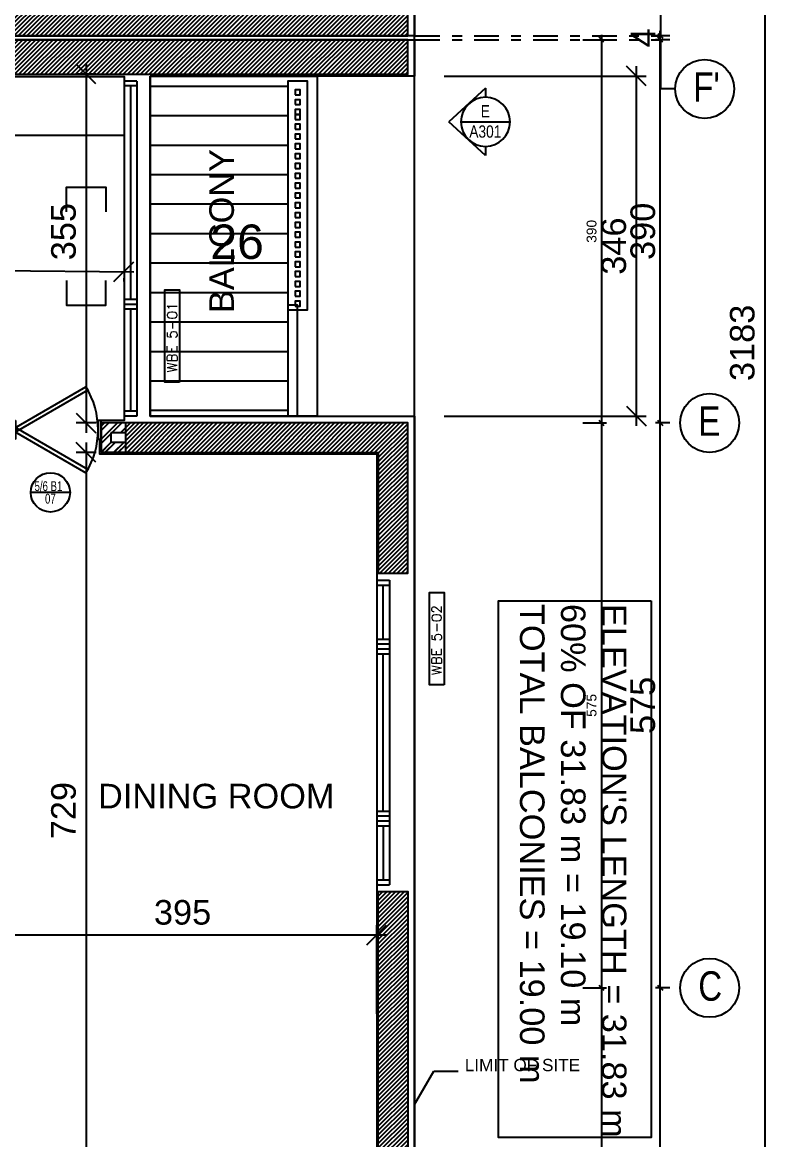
# Model space of a CAD drawing. Extents: x -0.9 to 45.6, y -8.7 to 61.5.
# Drawn here: x 37.92 to 45.57, y 11.3 to 22.68 of the extents above; entities that cross this region are included whole.
import ezdxf
from ezdxf.enums import TextEntityAlignment as Align

# ---------------------------------------------------------------- set-up
doc = ezdxf.new("R2010")
doc.units = 0
doc.header["$MEASUREMENT"] = 0
doc.header["$PDMODE"] = 35
doc.header["$PDSIZE"] = 0.3
doc.linetypes.add('AXIS_50$0$DASHDOT2', pattern=[0.5, 0.25, -0.125, 0, -0.125])
doc.linetypes.add('S-2ND-3RD-4-5-6TH$0$HIDDEN2', pattern=[0.1875, 0.125, -0.0625])
doc.layers.get('0').update_dxf_attribs({"linetype": 'CONTINUOUS'})
doc.layers.get('DEFPOINTS').update_dxf_attribs({"linetype": 'CONTINUOUS'})
for name, color, linetype in [('60%', 7, 'CONTINUOUS'), ('A-ALU', 9, 'CONTINUOUS'), ('A-ANNO-DR-TAG', 7, 'CONTINUOUS'), ('A-ANNO-ELTAG', 7, 'CONTINUOUS'), ('A-ANNO-SECT-TAG', 7, 'CONTINUOUS'), ('A-AREAS', 6, 'CONTINUOUS'), ('A-AREAS-TXT', 6, 'CONTINUOUS'), ('A-BALUST', 1, 'CONTINUOUS'), ('A-claustra', 9, 'CONTINUOUS'), ('a-dim', 3, 'CONTINUOUS'), ('A-DOORS', 1, 'CONTINUOUS'), ('A-HATCH-CONC', 8, 'CONTINUOUS'), ('A-HATCH-WALL', 8, 'CONTINUOUS'), ('a-kitchen', 95, 'CONTINUOUS'), ('A-N-WINDOW', 3, 'CONTINUOUS'), ('A-NOMENCLATURE', 3, 'CONTINUOUS'), ('A-PLASTER', 8, 'CONTINUOUS'), ('A-PORTE', 1, 'CONTINUOUS'), ('A-PROJECTION', 9, 'CONTINUOUS'), ('A-TILES', 137, 'CONTINUOUS'), ('A-WALL', 4, 'CONTINUOUS'), ('AXIS_100$0$A-axe-dim-100', 3, 'CONTINUOUS'), ('AXIS_50$0$A-ANNO-TX-50', 3, 'CONTINUOUS'), ('AXIS_50$0$A-AXIS-50', 10, 'AXIS_50$0$DASHDOT2'), ('AXIS_50$0$A-DIM-AXIS-50', 3, 'CONTINUOUS'), ('AXIS_50$0$A-TX-AXIS-50', 3, 'AXIS_50$0$DASHDOT2'), ('Parcelle$0$N-PLOT', 5, 'CONTINUOUS'), ('S-2ND-3RD-4-5-6TH$0$a-joint', 15, 'S-2ND-3RD-4-5-6TH$0$HIDDEN2'), ('S-2ND-3RD-4-5-6TH$0$A-STR 2-3-4-5-6', 2, 'CONTINUOUS'), ('S-2ND-3RD-4-5-6TH$0$N-PLOT', 5, 'CONTINUOUS')]:
    doc.layers.add(name, color=color, linetype=linetype)
doc.styles.add('A100-STEXT', font='arial.ttf', dxfattribs={"height": 0.25})
doc.styles.add('AXIS_100$0$STYLE1', font='arial.ttf')
doc.styles.add('AXIS_50$0$A-AXIS$0$STRUCTURE$0$A100-STEXT', font='arial.ttf', dxfattribs={"height": 0.25})
doc.styles.add('AXIS_50$0$A50-STEXT', font='arial.ttf', dxfattribs={"height": 0.125})
doc.styles.add('AXIS_50$0$STYLE1', font='arial.ttf')
doc.styles.add('BLOCK', font='arial.ttf', dxfattribs={"width": 0.8, "height": 0.25})
doc.styles.add('ROMANS', font='romans__.ttf')
doc.styles.add('STYLE1', font='arial.ttf')
doc.dimstyles.new('A100-DIM', dxfattribs={"dimtxt": 0.25, "dimasz": 0.2, "dimexe": 0.1, "dimexo": 0.3, "dimgap": 0.1, "dimtad": 1, "dimlfac": 100, "dimrnd": 0.5, "dimdsep": 46, "dimtxsty": 'A100-STEXT', "dimblk1": 'OBLIQUE', "dimblk2": 'OBLIQUE', "dimsah": 1, "dimcen": -0.05, "dimdle": 0.1, "dimclrd": 15, "dimclre": 15, "dimclrt": 256, "dimadec": 0, "dimazin": 0, "dimtfac": 0.28, "dimtix": 1, "dimtmove": 2, "dimatfit": 3, "dimldrblk": 'OBLIQUE', "dimfxl": 1, "dimtolj": 1, "dimarcsym": 0})
doc.dimstyles.new('AXIS_100$0$A50-DIM', dxfattribs={"dimtxt": 0.1, "dimasz": 0.05, "dimexe": 0.05, "dimexo": 0.1, "dimgap": 0.05, "dimtad": 1, "dimlfac": 100, "dimrnd": 0.5, "dimdsep": 46, "dimtxsty": 'AXIS_100$0$STYLE1', "dimblk": 'AXIS_100$0$_OBLIQUE', "dimcen": 0.05, "dimdle": 0.05, "dimclrd": 35, "dimclre": 35, "dimclrt": 256, "dimadec": 0, "dimazin": 0, "dimtfac": 1.4, "dimtix": 1, "dimtmove": 2, "dimatfit": 3, "dimldrblk": 'AXIS_100$0$_Open90', "dimfxl": 1, "dimtolj": 1, "dimarcsym": 0})
doc.dimstyles.new('AXIS_50$0$A50-DIM', dxfattribs={"dimtxt": 0.1, "dimasz": 0.05, "dimexe": 0.05, "dimexo": 0.1, "dimgap": 0.05, "dimtad": 1, "dimlfac": 100, "dimrnd": 0.5, "dimdsep": 46, "dimtxsty": 'AXIS_50$0$STYLE1', "dimblk": 'AXIS_50$0$_OBLIQUE', "dimcen": 0.05, "dimdle": 0.05, "dimclrd": 35, "dimclre": 35, "dimclrt": 256, "dimadec": 0, "dimazin": 0, "dimtfac": 1.4, "dimtix": 1, "dimtmove": 2, "dimatfit": 3, "dimldrblk": 'AXIS_50$0$_Open90', "dimfxl": 1, "dimtolj": 1, "dimarcsym": 0})
doc.dimstyles.new('dim-law', dxfattribs={"dimtxt": 0.25, "dimasz": 0.2, "dimexe": 0.1, "dimexo": 0.3, "dimgap": 0.1, "dimtad": 1, "dimlfac": 100, "dimdsep": 46, "dimtxsty": 'A100-STEXT', "dimblk1": 'OBLIQUE', "dimblk2": 'OBLIQUE', "dimsah": 1, "dimcen": -0.05, "dimdle": 0.1, "dimclrd": 15, "dimclre": 15, "dimclrt": 256, "dimadec": 0, "dimazin": 0, "dimtfac": 0.28, "dimtix": 1, "dimtmove": 2, "dimatfit": 3, "dimldrblk": 'OBLIQUE', "dimfxl": 0.1, "dimtolj": 1, "dimarcsym": 0})

# ---------------------------------------------------------------- blocks, each defined once
blk = doc.blocks.new('_OBLIQUE')
at = {"color": 0, "linetype": 'ByBlock'}
blk.add_line((-0.5, -0.5), (0.5, 0.5), dxfattribs=at)
blk = doc.blocks.new('*D185')
at = {"layer": 'a-dim', "color": 15, "lineweight": -2}
for p, q in [((38.566, 22.25), (38.566, 18.5)), ((38.668, 22.15), (38.466, 22.15)), ((38.668, 18.6), (38.466, 18.6))]:
    blk.add_line(p, q, dxfattribs=at)
at = {"layer": 'DEFPOINTS', "color": 0}
for p in [(38.968, 22.15), (38.566, 18.6), (38.968, 18.6)]:
    blk.add_point(p, dxfattribs=at)
at = {"layer": 'a-dim', "color": 15, "lineweight": -2, "xscale": 0.2, "yscale": 0.2, "zscale": 0.2}
for p, rotation in [((38.566, 22.15), 90), ((38.566, 18.6), 270)]:
    blk.add_blockref('_OBLIQUE', p, dxfattribs=dict(at, rotation=rotation))
at = {"layer": 'a-dim', "insert": (38.338, 20.547), "char_height": 0.25, "attachment_point": 5, "rotation": 90, "style": 'A100-STEXT'}
blk.add_mtext('\\A1;355', dxfattribs=at)
blk = doc.blocks.new('*D186')
at = {"layer": 'a-dim', "color": 15, "lineweight": -2}
for p, q in [((38.566, 18.4), (38.566, 10.908)), ((38.668, 18.3), (38.466, 18.3)), ((38.608, 11.008), (38.466, 11.008))]:
    blk.add_line(p, q, dxfattribs=at)
at = {"layer": 'DEFPOINTS', "color": 0}
for p in [(38.968, 18.3), (38.566, 11.008), (38.908, 11.008)]:
    blk.add_point(p, dxfattribs=at)
at = {"layer": 'a-dim', "color": 15, "lineweight": -2, "xscale": 0.2, "yscale": 0.2, "zscale": 0.2}
for p, rotation in [((38.566, 18.3), 90), ((38.566, 11.008), 270)]:
    blk.add_blockref('_OBLIQUE', p, dxfattribs=dict(at, rotation=rotation))
at = {"layer": 'a-dim', "insert": (38.338, 14.654), "char_height": 0.25, "attachment_point": 5, "rotation": 90, "style": 'A100-STEXT'}
blk.add_mtext('\\A1;729', dxfattribs=at)
blk = doc.blocks.new('ELTAG_R')
for p, q in [((0, 0.00685), (0.00742, 0)), ((0, 0.00685), (0, 0.005)), ((0.005, 0), (-0.005, 0)), ((0, -0.00685), (0.00742, 0)), ((0, -0.005), (0, -0.00685))]:
    blk.add_line(p, q)
blk.add_circle((0, 0), 0.005)
at = {"color": 7, "style": 'BLOCK', "width": 0.8}
for tag, p in [('ELV.NO.', (0, 0.00213)), ('DWG', (0, -0.00199))]:
    blk.add_attdef(tag, text='', height=0.0025, rotation=0, dxfattribs=at).set_placement(p, align=Align.MIDDLE)
blk = doc.blocks.new('A$C0D575FD1')
at = {"layer": 'A-ANNO-ELTAG'}
ref = blk.add_blockref('ELTAG_R', (42.629, 21.665), dxfattribs=dict(at, xscale=-50, yscale=50, zscale=50, rotation=1.7733726487279e-07))
ref.add_attrib('ELV.NO.', 'E', dxfattribs={"layer": '0', "color": 7, "height": 0.125, "rotation": 0, "style": 'BLOCK', "width": 0.8}).set_placement((42.628, 21.772), align=Align.MIDDLE)
ref.add_attrib('DWG', 'A301', dxfattribs={"layer": '0', "color": 7, "height": 0.125, "rotation": 0, "style": 'BLOCK', "width": 0.8}).set_placement((42.628, 21.566), align=Align.MIDDLE)
blk = doc.blocks.new('*D281')
at = {"layer": '60%', "color": 15, "lineweight": -2}
for p, q in [((44.164, 22.23), (44.164, 18.57)), ((42.208, 22.13), (44.264, 22.13)), ((42.208, 18.67), (44.264, 18.67))]:
    blk.add_line(p, q, dxfattribs=at)
at = {"layer": 'DEFPOINTS', "color": 0}
for p in [(41.908, 22.13), (41.908, 18.67), (44.164, 18.67)]:
    blk.add_point(p, dxfattribs=at)
at = {"layer": '60%', "color": 15, "lineweight": -2, "xscale": 0.2, "yscale": 0.2, "zscale": 0.2}
for p, rotation in [((44.164, 22.13), 90), ((44.164, 18.67), 270)]:
    blk.add_blockref('_OBLIQUE', p, dxfattribs=dict(at, rotation=rotation))
at = {"layer": '60%', "insert": (43.936, 20.4), "char_height": 0.25, "attachment_point": 5, "rotation": 90, "style": 'A100-STEXT'}
blk.add_mtext('\\A1;346', dxfattribs=at)
blk = doc.blocks.new('*D283')
at = {"layer": '60%', "color": 15, "lineweight": -2}
for p, q in [((45.471, 35.43), (45.471, 3.4)), ((42.208, 35.33), (45.571, 35.33)), ((42.208, 3.5), (45.571, 3.5))]:
    blk.add_line(p, q, dxfattribs=at)
at = {"layer": 'DEFPOINTS', "color": 0}
for p in [(41.908, 35.33), (41.908, 3.5), (45.471, 3.5)]:
    blk.add_point(p, dxfattribs=at)
at = {"layer": '60%', "color": 15, "lineweight": -2, "xscale": 0.2, "yscale": 0.2, "zscale": 0.2}
for p, rotation in [((45.471, 35.33), 90), ((45.471, 3.5), 270)]:
    blk.add_blockref('_OBLIQUE', p, dxfattribs=dict(at, rotation=rotation))
at = {"layer": '60%', "insert": (45.243, 19.415), "char_height": 0.25, "attachment_point": 5, "rotation": 90, "style": 'A100-STEXT'}
blk.add_mtext('\\A1;3183', dxfattribs=at)
blk = doc.blocks.new('AXIS_50$0$_OBLIQUE')
at = {"color": 0, "linetype": 'ByBlock'}
blk.add_line((-0.5, -0.5), (0.5, 0.5), dxfattribs=at)
blk = doc.blocks.new('*D373')
at = {"layer": 'AXIS_50$0$A-DIM-AXIS-50', "color": 35, "lineweight": -2}
for p, q in [((43.81, 12.9), (43.81, 3.45)), ((43.62, 12.85), (43.86, 12.85)), ((43.62, 3.5), (43.86, 3.5))]:
    blk.add_line(p, q, dxfattribs=at)
at = {"layer": 'DEFPOINTS', "color": 0}
for p in [(43.52, 12.85), (43.52, 3.5), (43.81, 3.5)]:
    blk.add_point(p, dxfattribs=at)
at = {"layer": 'AXIS_50$0$A-DIM-AXIS-50', "color": 35, "lineweight": -2, "xscale": 0.05, "yscale": 0.05, "zscale": 0.05}
for p, rotation in [((43.81, 12.85), 90), ((43.81, 3.5), 270)]:
    blk.add_blockref('AXIS_50$0$_OBLIQUE', p, dxfattribs=dict(at, rotation=rotation))
at = {"layer": 'AXIS_50$0$A-DIM-AXIS-50', "insert": (43.709, 8.175), "char_height": 0.1, "attachment_point": 5, "rotation": 90, "style": 'AXIS_50$0$STYLE1'}
blk.add_mtext('\\A1;935', dxfattribs=at)
blk = doc.blocks.new('AXIS_50$0$_Open90')
at = {"color": 0, "linetype": 'ByBlock', "lineweight": -2}
for p, q in [((0, 0), (-1, 0)), ((-0.5, 0.5), (0, 0)), ((0, 0), (-0.5, -0.5))]:
    blk.add_line(p, q, dxfattribs=at)
blk = doc.blocks.new('*D374')
at = {"layer": 'AXIS_50$0$A-DIM-AXIS-50', "color": 35, "lineweight": -2}
for p, q in [((43.81, 22.55), (43.81, 18.55)), ((43.62, 22.5), (43.86, 22.5)), ((43.62, 18.6), (43.86, 18.6))]:
    blk.add_line(p, q, dxfattribs=at)
at = {"layer": 'DEFPOINTS', "color": 0}
for p in [(43.52, 22.5), (43.52, 18.6), (43.81, 18.6)]:
    blk.add_point(p, dxfattribs=at)
at = {"layer": 'AXIS_50$0$A-DIM-AXIS-50', "color": 35, "lineweight": -2, "xscale": 0.05, "yscale": 0.05, "zscale": 0.05}
for p, rotation in [((43.81, 22.5), 90), ((43.81, 18.6), 270)]:
    blk.add_blockref('AXIS_50$0$_OBLIQUE', p, dxfattribs=dict(at, rotation=rotation))
at = {"layer": 'AXIS_50$0$A-DIM-AXIS-50', "insert": (43.709, 20.55), "char_height": 0.1, "attachment_point": 5, "rotation": 90, "style": 'AXIS_50$0$STYLE1'}
blk.add_mtext('\\A1;390', dxfattribs=at)
blk = doc.blocks.new('*D375')
at = {"layer": 'AXIS_50$0$A-DIM-AXIS-50', "color": 35, "lineweight": -2}
for p, q in [((43.62, 18.6), (43.86, 18.6)), ((43.81, 18.65), (43.81, 12.8)), ((43.62, 12.85), (43.86, 12.85))]:
    blk.add_line(p, q, dxfattribs=at)
at = {"layer": 'DEFPOINTS', "color": 0}
for p in [(43.52, 18.6), (43.52, 12.85), (43.81, 12.85)]:
    blk.add_point(p, dxfattribs=at)
at = {"layer": 'AXIS_50$0$A-DIM-AXIS-50', "color": 35, "lineweight": -2, "xscale": 0.05, "yscale": 0.05, "zscale": 0.05}
for p, rotation in [((43.81, 18.6), 90), ((43.81, 12.85), 270)]:
    blk.add_blockref('AXIS_50$0$_OBLIQUE', p, dxfattribs=dict(at, rotation=rotation))
at = {"layer": 'AXIS_50$0$A-DIM-AXIS-50', "insert": (43.709, 15.725), "char_height": 0.1, "attachment_point": 5, "rotation": 90, "style": 'AXIS_50$0$STYLE1'}
blk.add_mtext('\\A1;575', dxfattribs=at)
blk = doc.blocks.new('P90E19H')
at = {"layer": 'A-PORTE'}
for p, q in [((0, 0), (-0.19, 0)), ((-0.19, 0), (-0.19, -0.03)), ((0, -0.03), (0, 0)), ((-0.19, -0.03), (0, -0.03)), ((-0.19, -0.9), (-0.19, -0.87)), ((-0.19, -0.87), (0, -0.87)), ((0, -0.9), (-0.19, -0.9)), ((0, -0.87), (0, -0.9)), ((0, -0.87), (0, -0.9))]:
    blk.add_line(p, q, dxfattribs=at)
for points in [[(-0.112, -0.88), (-0.532, -0.153), (-0.498, -0.133), (-0.078, -0.86)], [(-0.078, -0.88), (0.342, -0.153), (0.308, -0.133), (-0.112, -0.86)]]:
    blk.add_lwpolyline(points, close=True, dxfattribs=at)
blk.add_arc((-0.095, -0.87), 0.84, 58.6357, 121.3643, dxfattribs=at)
blk = doc.blocks.new('*D405')
at = {"layer": 'a-dim', "color": 15, "lineweight": -2}
for p, q in [((27.768, 12.1), (27.768, 10.116)), ((38.608, 10.7), (38.608, 10.116)), ((27.668, 10.216), (38.708, 10.216))]:
    blk.add_line(p, q, dxfattribs=at)
at = {"layer": 'DEFPOINTS', "color": 0}
for p in [(27.768, 12.4), (38.608, 11), (38.608, 10.216)]:
    blk.add_point(p, dxfattribs=at)
at = {"layer": 'a-dim', "color": 15, "lineweight": -2, "xscale": 0.2, "yscale": 0.2, "zscale": 0.2, "rotation": 180}
blk.add_blockref('_OBLIQUE', (27.768, 10.216), dxfattribs=at)
at = {"layer": 'a-dim', "color": 15, "lineweight": -2, "xscale": 0.2, "yscale": 0.2, "zscale": 0.2}
blk.add_blockref('_OBLIQUE', (38.608, 10.216), dxfattribs=at)
at = {"layer": 'a-dim', "insert": (33.188, 10.443), "char_height": 0.25, "attachment_point": 5, "style": 'A100-STEXT'}
blk.add_mtext('\\A1;1084', dxfattribs=at)
blk = doc.blocks.new('NWINDOW')
at = {"layer": 'A-N-WINDOW'}
blk.add_lwpolyline([(0, 0), (0, 0.15), (0.939, 0.15), (0.939, 0)], close=True, dxfattribs=at)
at = {"layer": 'A-N-WINDOW', "style": 'ROMANS'}
blk.add_attdef('WBSN1-01', text='', height=0.1, dxfattribs=at).set_placement((0.455, 0.026), align=Align.CENTER)
blk = doc.blocks.new('AXIS_100$0$_OBLIQUE')
at = {"color": 0, "linetype": 'ByBlock'}
blk.add_line((-0.5, -0.5), (0.5, 0.5), dxfattribs=at)
blk = doc.blocks.new('*D427')
at = {"layer": 'AXIS_100$0$A-axe-dim-100', "color": 35, "linetype": 'Continuous', "lineweight": -2}
for p, q in [((44.408, 3.45), (44.408, 12.9)), ((44.504, 12.85), (44.358, 12.85)), ((44.504, 3.5), (44.358, 3.5))]:
    blk.add_line(p, q, dxfattribs=at)
at = {"layer": 'DEFPOINTS', "color": 0, "linetype": 'Continuous'}
for p in [(44.408, 12.85), (44.604, 12.85), (44.604, 3.5)]:
    blk.add_point(p, dxfattribs=at)
at = {"layer": 'AXIS_100$0$A-axe-dim-100', "color": 35, "linetype": 'Continuous', "lineweight": -2, "xscale": 0.05, "yscale": 0.05, "zscale": 0.05}
for p, rotation in [((44.408, 12.85), 90), ((44.408, 3.5), 270)]:
    blk.add_blockref('AXIS_100$0$_OBLIQUE', p, dxfattribs=dict(at, rotation=rotation))
at = {"layer": 'AXIS_100$0$A-axe-dim-100', "linetype": 'Continuous', "insert": (44.231, 8.175), "char_height": 0.25, "attachment_point": 5, "rotation": 90, "style": 'AXIS_100$0$STYLE1'}
blk.add_mtext('\\A1;935', dxfattribs=at)
blk = doc.blocks.new('AXIS_100$0$_Open90')
at = {"color": 0, "linetype": 'ByBlock', "lineweight": -2}
for p, q in [((0, 0), (-1, 0)), ((-0.5, 0.5), (0, 0)), ((0, 0), (-0.5, -0.5))]:
    blk.add_line(p, q, dxfattribs=at)
blk = doc.blocks.new('*D428')
at = {"layer": 'AXIS_100$0$A-axe-dim-100', "color": 35, "linetype": 'Continuous', "lineweight": -2}
for p, q in [((44.504, 18.6), (44.358, 18.6)), ((44.408, 12.8), (44.408, 18.65)), ((44.504, 12.85), (44.358, 12.85))]:
    blk.add_line(p, q, dxfattribs=at)
at = {"layer": 'DEFPOINTS', "color": 0, "linetype": 'Continuous'}
for p in [(44.408, 18.6), (44.604, 18.6), (44.604, 12.85)]:
    blk.add_point(p, dxfattribs=at)
at = {"layer": 'AXIS_100$0$A-axe-dim-100', "color": 35, "linetype": 'Continuous', "lineweight": -2, "xscale": 0.05, "yscale": 0.05, "zscale": 0.05}
for p, rotation in [((44.408, 18.6), 90), ((44.408, 12.85), 270)]:
    blk.add_blockref('AXIS_100$0$_OBLIQUE', p, dxfattribs=dict(at, rotation=rotation))
at = {"layer": 'AXIS_100$0$A-axe-dim-100', "linetype": 'Continuous', "insert": (44.231, 15.725), "char_height": 0.25, "attachment_point": 5, "rotation": 90, "style": 'AXIS_100$0$STYLE1'}
blk.add_mtext('\\A1;575', dxfattribs=at)
blk = doc.blocks.new('*D429')
at = {"layer": 'AXIS_100$0$A-axe-dim-100', "color": 35, "linetype": 'Continuous', "lineweight": -2}
for p, q in [((44.408, 18.55), (44.408, 22.55)), ((44.504, 22.5), (44.358, 22.5)), ((44.504, 18.6), (44.358, 18.6))]:
    blk.add_line(p, q, dxfattribs=at)
at = {"layer": 'DEFPOINTS', "color": 0, "linetype": 'Continuous'}
for p in [(44.408, 22.5), (44.604, 22.5), (44.604, 18.6)]:
    blk.add_point(p, dxfattribs=at)
at = {"layer": 'AXIS_100$0$A-axe-dim-100', "color": 35, "linetype": 'Continuous', "lineweight": -2, "xscale": 0.05, "yscale": 0.05, "zscale": 0.05}
for p, rotation in [((44.408, 22.5), 90), ((44.408, 18.6), 270)]:
    blk.add_blockref('AXIS_100$0$_OBLIQUE', p, dxfattribs=dict(at, rotation=rotation))
at = {"layer": 'AXIS_100$0$A-axe-dim-100', "linetype": 'Continuous', "insert": (44.231, 20.55), "char_height": 0.25, "attachment_point": 5, "rotation": 90, "style": 'AXIS_100$0$STYLE1'}
blk.add_mtext('\\A1;390', dxfattribs=at)
blk = doc.blocks.new('*D430')
at = {"layer": 'AXIS_100$0$A-axe-dim-100', "color": 35, "linetype": 'Continuous', "lineweight": -2}
for p, q in [((44.504, 22.54), (44.358, 22.54)), ((44.408, 22.54), (44.408, 22.59)), ((44.408, 22.5), (44.408, 22.54)), ((44.504, 22.5), (44.358, 22.5)), ((44.408, 22.5), (44.408, 22.45))]:
    blk.add_line(p, q, dxfattribs=at)
at = {"layer": 'DEFPOINTS', "color": 0, "linetype": 'Continuous'}
for p in [(44.408, 22.54), (44.604, 22.54), (44.604, 22.5)]:
    blk.add_point(p, dxfattribs=at)
at = {"layer": 'AXIS_100$0$A-axe-dim-100', "color": 35, "linetype": 'Continuous', "lineweight": -2, "xscale": 0.05, "yscale": 0.05, "zscale": 0.05}
for p, rotation in [((44.408, 22.54), 270), ((44.408, 22.5), 90)]:
    blk.add_blockref('AXIS_100$0$_OBLIQUE', p, dxfattribs=dict(at, rotation=rotation))
at = {"layer": 'AXIS_100$0$A-axe-dim-100', "linetype": 'Continuous', "insert": (44.233, 22.52), "char_height": 0.25, "attachment_point": 5, "rotation": 90, "style": 'AXIS_100$0$STYLE1'}
blk.add_mtext('\\A1;4', dxfattribs=at)
blk = doc.blocks.new('DRTAG')
blk.add_line((0.004, 0), (-0.004, 0))
blk.add_circle((0, 0), 0.004)
at = {"color": 7, "style": 'BLOCK', "width": 0.7}
blk.add_attdef('D', text='', height=0.002, dxfattribs=at).set_placement((-0.00001, 0.00127), align=Align.MIDDLE_RIGHT)
blk.add_attdef('TP', text='', height=0.002, dxfattribs=at).set_placement((-0.00004, 0.00127), align=Align.MIDDLE_LEFT)
blk.add_attdef('D-NO', text='', height=0.002, dxfattribs=at).set_placement((0, -0.00127), align=Align.MIDDLE)
blk = doc.blocks.new('A$C21287FDA')
at = {"layer": 'A-ALU'}
for p, q in [((38.953, 22.08), (38.953, 18.67)), ((38.953, 22.08), (38.953, 18.67)), ((39.083, 22.08), (38.953, 22.08)), ((39.083, 22.08), (39.083, 18.67)), ((39.083, 22.08), (39.083, 18.67)), ((39.083, 22.03), (38.953, 22.03)), ((39.018, 22.03), (39.018, 19.857)), ((39.083, 19.857), (38.953, 19.857)), ((39.083, 19.807), (38.953, 19.807)), ((39.083, 19.757), (38.953, 19.757)), ((39.018, 19.757), (39.018, 18.72)), ((39.083, 18.72), (38.953, 18.72)), ((39.083, 18.67), (38.953, 18.67)), ((41.523, 17), (41.523, 13.9)), ((41.523, 17), (41.653, 17)), ((41.523, 16.95), (41.653, 16.95)), ((41.588, 16.4), (41.588, 16.95)), ((41.653, 17), (41.653, 13.9)), ((41.523, 16.4), (41.653, 16.4)), ((41.523, 16.35), (41.653, 16.35)), ((41.523, 16.3), (41.653, 16.3)), ((41.523, 16.25), (41.653, 16.25)), ((41.588, 14.65), (41.588, 16.25)), ((41.523, 14.65), (41.653, 14.65)), ((41.523, 14.6), (41.653, 14.6)), ((41.523, 14.55), (41.653, 14.55)), ((41.523, 14.5), (41.653, 14.5)), ((41.588, 14.5), (41.588, 13.95)), ((41.523, 13.95), (41.653, 13.95)), ((41.523, 13.9), (41.653, 13.9))]:
    blk.add_line(p, q, dxfattribs=at)
blk = doc.blocks.new('*D458')
at = {"layer": 'a-dim', "color": 15, "lineweight": -2}
for p, q in [((37.573, 12.585), (37.573, 13.489)), ((41.523, 12.585), (41.523, 13.489)), ((37.473, 13.389), (41.623, 13.389))]:
    blk.add_line(p, q, dxfattribs=at)
at = {"layer": 'DEFPOINTS', "color": 0}
for p in [(41.523, 13.389), (37.573, 12.285), (41.523, 12.285)]:
    blk.add_point(p, dxfattribs=at)
at = {"layer": 'a-dim', "color": 15, "lineweight": -2, "xscale": 0.2, "yscale": 0.2, "zscale": 0.2, "rotation": 180}
blk.add_blockref('_OBLIQUE', (37.573, 13.389), dxfattribs=at)
at = {"layer": 'a-dim', "color": 15, "lineweight": -2, "xscale": 0.2, "yscale": 0.2, "zscale": 0.2}
blk.add_blockref('_OBLIQUE', (41.523, 13.389), dxfattribs=at)
at = {"layer": 'a-dim', "insert": (39.548, 13.617), "char_height": 0.25, "attachment_point": 5, "style": 'A100-STEXT'}
blk.add_mtext('\\A1;395', dxfattribs=at)
blk = doc.blocks.new('*D459')
at = {"layer": 'a-dim', "color": 15, "lineweight": -2}
for p, q in [((33.866, 20.183), (39.051, 20.138)), ((33.966, 20.118), (33.966, 20.082)), ((38.951, 20.075), (38.951, 20.039))]:
    blk.add_line(p, q, dxfattribs=at)
at = {"layer": 'DEFPOINTS', "color": 0}
for p in [(33.968, 20.417), (38.953, 20.375), (38.951, 20.139)]:
    blk.add_point(p, dxfattribs=at)
at = {"layer": 'a-dim', "color": 15, "lineweight": -2, "xscale": 0.2, "yscale": 0.2, "zscale": 0.2}
for p, rotation in [((33.966, 20.182), 179.5115322715664), ((38.951, 20.139), 359.5115322715665)]:
    blk.add_blockref('_OBLIQUE', p, dxfattribs=dict(at, rotation=rotation))
at = {"layer": 'a-dim', "insert": (36.461, 20.388), "char_height": 0.25, "attachment_point": 5, "rotation": 359.5115, "style": 'A100-STEXT'}
blk.add_mtext('\\A1;498.52', dxfattribs=at)

msp = doc.modelspace()

# ---------------------------------------------------------------- hatches: boundary and pattern name
at = {"layer": 'A-HATCH-CONC'}
h = msp.add_hatch(dxfattribs=at)
h.set_pattern_fill('ANSI31', color=256, scale=0.25, style=0)
h.paths.add_polyline_path([(41.83837, 22.94), (26.70837, 22.94), (26.70837, 22.61), (28.46837, 22.61), (28.46837, 22.54), (41.83837, 22.54)])
h = msp.add_hatch(dxfattribs=at)
h.set_pattern_fill('ANSI31', color=256, scale=0.25, style=0)
h.paths.add_polyline_path([(41.83837, 22.94), (26.70837, 22.94), (26.70837, 22.61), (28.46837, 22.61), (28.46837, 22.54), (41.83837, 22.54)])
h = msp.add_hatch(dxfattribs=at)
h.set_pattern_fill('ANSI31', color=256, scale=0.25, style=0)
h.paths.add_polyline_path([(41.83837, 22.5), (28.46837, 22.5), (28.46837, 22.15), (41.83837, 22.15)])
h = msp.add_hatch(dxfattribs=at)
h.set_pattern_fill('ANSI31', color=256, scale=0.25, style=0)
h.paths.add_polyline_path([(41.83837, 22.5), (28.46837, 22.5), (28.46837, 22.15), (41.83837, 22.15)])
h = msp.add_hatch(dxfattribs=at)
h.set_pattern_fill('ANSI31', color=256, scale=0.25, style=0)
h.paths.add_polyline_path([(41.83837, 18.6), (38.96837, 18.6), (38.96837, 18.3), (41.53837, 18.3), (41.53837, 17.07), (41.83837, 17.07)])
h = msp.add_hatch(dxfattribs=at)
h.set_pattern_fill('ANSI31', color=256, scale=0.25, style=0)
h.paths.add_polyline_path([(41.83837, 18.6), (38.96837, 18.6), (38.96837, 18.3), (41.53837, 18.3), (41.53837, 17.07), (41.83837, 17.07)])
h = msp.add_hatch(dxfattribs=at)
h.set_pattern_fill('ANSI31', color=256, scale=0.25, style=0)
h.paths.add_polyline_path([(41.83837, 13.83), (41.53837, 13.83), (41.53837, 10.87), (41.83837, 10.87)])
h = msp.add_hatch(dxfattribs=at)
h.set_pattern_fill('ANSI31', color=256, scale=0.25, style=0)
h.paths.add_polyline_path([(41.83837, 13.83), (41.53837, 13.83), (41.53837, 10.87), (41.83837, 10.87)])
at = {"layer": 'A-HATCH-WALL'}
h = msp.add_hatch(dxfattribs=at)
h.set_pattern_fill('ANSI32', color=256, scale=0.25, style=0)
h.set_pattern_definition([(45, (-4e-09, 0.000785), (-0.06629126, 0.06629126), []), (45, (0.04419, 0.000785), (-0.06629126, 0.06629126), [])])
h.paths.add_polyline_path([(38.96837, 18.60078), (38.71837, 18.60078), (38.71837, 18.43578), (38.71837, 18.30078), (38.96837, 18.30078), (38.96837, 18.40078), (38.81837, 18.40078), (38.81837, 18.50078), (38.96837, 18.50078)])
h = msp.add_hatch(dxfattribs=at)
h.set_pattern_fill('ANSI32', color=256, scale=0.25, style=0)
h.paths.add_polyline_path([(38.96837, 18.6), (38.71837, 18.6), (38.71837, 18.435), (38.71837, 18.3), (38.96837, 18.3), (38.96837, 18.4), (38.81837, 18.4), (38.81837, 18.5), (38.96837, 18.5)])
at = {"layer": 'A-TILES'}
h = msp.add_hatch(dxfattribs=at)
h.set_pattern_fill('_USER', color=256, scale=0.3, style=0, pattern_type=0)
h.set_pattern_definition([(0, (-338376.54673, -23743.37172), (0, 0.3), [])])
h.paths.add_polyline_path([(40.61837, 22.2), (39.21837, 22.2), (39.21837, 18.6), (40.05837, 18.6), (40.61837, 18.6), (40.61837, 19.8)])

# ---------------------------------------------------------------- linework, layer by layer
at = {"layer": '60%'}
msp.add_lwpolyline([(44.31479, 16.78982), (44.31479, 11.32683), (42.76189, 11.32683), (42.76189, 16.78982)], close=True, dxfattribs=at)
at = {"layer": 'A-ALU'}
msp.add_line((39.21837, 18.67), (39.21837, 22.08), dxfattribs=at)
msp.add_line((39.21837, 18.67), (39.21837, 22.08), dxfattribs=at)
at = {"layer": 'A-AREAS'}
for p, q in [((28.39837, 22.5), (41.90837, 22.5)), ((41.90837, 22.5), (41.90837, 22.13)), ((41.90837, 22.13), (39.21837, 22.13)), ((39.21837, 22.13), (39.21837, 18.67)), ((39.21837, 18.67), (41.90837, 18.67)), ((41.90837, 18.67), (41.90837, 10.8))]:
    msp.add_line(p, q, dxfattribs=at)
msp.add_lwpolyline([(41.90837, 22.91), (41.90837, 22.54), (26.63837, 22.54), (26.63837, 23.51)], dxfattribs=at)
msp.add_lwpolyline([(39.21837, 22.13), (40.91837, 22.13), (40.91837, 18.67), (39.21837, 18.67)], close=True, dxfattribs=at)
at = {"layer": 'A-BALUST'}
msp.add_lwpolyline([(40.61837, 18.67), (40.71837, 18.67), (40.71837, 19.8), (40.61837, 19.8)], close=True, dxfattribs=at)
msp.add_lwpolyline([(40.61837, 18.67), (40.71837, 18.67), (40.71837, 19.8), (40.61837, 19.8)], close=True, dxfattribs=at)
at = {"layer": 'A-claustra'}
for points in [[(40.61837, 19.75), (40.81837, 19.75), (40.81837, 22.08), (40.61837, 22.08)], [(40.61837, 19.75), (40.81837, 19.75), (40.81837, 22.08), (40.61837, 22.08)], [(40.69337, 21.94), (40.74337, 21.94), (40.74337, 21.99), (40.69337, 21.99)], [(40.69337, 21.94), (40.74337, 21.94), (40.74337, 21.99), (40.69337, 21.99)], [(40.69337, 21.84), (40.74337, 21.84), (40.74337, 21.89), (40.69337, 21.89)], [(40.69337, 21.84), (40.74337, 21.84), (40.74337, 21.89), (40.69337, 21.89)], [(40.69337, 21.74), (40.74337, 21.74), (40.74337, 21.79), (40.69337, 21.79)], [(40.69337, 21.74), (40.74337, 21.74), (40.74337, 21.79), (40.69337, 21.79)], [(40.69337, 21.69), (40.74337, 21.69), (40.74337, 21.74), (40.69337, 21.74)], [(40.69337, 21.69), (40.74337, 21.69), (40.74337, 21.74), (40.69337, 21.74)], [(40.69337, 21.59), (40.74337, 21.59), (40.74337, 21.64), (40.69337, 21.64)], [(40.69337, 21.59), (40.74337, 21.59), (40.74337, 21.64), (40.69337, 21.64)], [(40.69337, 21.49), (40.74337, 21.49), (40.74337, 21.54), (40.69337, 21.54)], [(40.69337, 21.49), (40.74337, 21.49), (40.74337, 21.54), (40.69337, 21.54)], [(40.69337, 21.39), (40.74337, 21.39), (40.74337, 21.44), (40.69337, 21.44)], [(40.69337, 21.39), (40.74337, 21.39), (40.74337, 21.44), (40.69337, 21.44)], [(40.69337, 21.29), (40.74337, 21.29), (40.74337, 21.34), (40.69337, 21.34)], [(40.69337, 21.29), (40.74337, 21.29), (40.74337, 21.34), (40.69337, 21.34)], [(40.69337, 21.19), (40.74337, 21.19), (40.74337, 21.24), (40.69337, 21.24)], [(40.69337, 21.19), (40.74337, 21.19), (40.74337, 21.24), (40.69337, 21.24)], [(40.69337, 21.09), (40.74337, 21.09), (40.74337, 21.14), (40.69337, 21.14)], [(40.69337, 21.09), (40.74337, 21.09), (40.74337, 21.14), (40.69337, 21.14)], [(40.69337, 20.99), (40.74337, 20.99), (40.74337, 21.04), (40.69337, 21.04)], [(40.69337, 20.99), (40.74337, 20.99), (40.74337, 21.04), (40.69337, 21.04)], [(40.69337, 20.89), (40.74337, 20.89), (40.74337, 20.94), (40.69337, 20.94)], [(40.69337, 20.89), (40.74337, 20.89), (40.74337, 20.94), (40.69337, 20.94)], [(40.69337, 20.79), (40.74337, 20.79), (40.74337, 20.84), (40.69337, 20.84)], [(40.69337, 20.79), (40.74337, 20.79), (40.74337, 20.84), (40.69337, 20.84)], [(40.69337, 20.69), (40.74337, 20.69), (40.74337, 20.74), (40.69337, 20.74)], [(40.69337, 20.69), (40.74337, 20.69), (40.74337, 20.74), (40.69337, 20.74)], [(40.69337, 20.59), (40.74337, 20.59), (40.74337, 20.64), (40.69337, 20.64)], [(40.69337, 20.59), (40.74337, 20.59), (40.74337, 20.64), (40.69337, 20.64)], [(40.69337, 20.49), (40.74337, 20.49), (40.74337, 20.54), (40.69337, 20.54)], [(40.69337, 20.49), (40.74337, 20.49), (40.74337, 20.54), (40.69337, 20.54)], [(40.69337, 20.39), (40.74337, 20.39), (40.74337, 20.44), (40.69337, 20.44)], [(40.69337, 20.39), (40.74337, 20.39), (40.74337, 20.44), (40.69337, 20.44)], [(40.69337, 20.29), (40.74337, 20.29), (40.74337, 20.34), (40.69337, 20.34)], [(40.69337, 20.29), (40.74337, 20.29), (40.74337, 20.34), (40.69337, 20.34)], [(40.69337, 20.19), (40.74337, 20.19), (40.74337, 20.24), (40.69337, 20.24)], [(40.69337, 20.19), (40.74337, 20.19), (40.74337, 20.24), (40.69337, 20.24)], [(40.69337, 20.09), (40.74337, 20.09), (40.74337, 20.14), (40.69337, 20.14)], [(40.69337, 20.09), (40.74337, 20.09), (40.74337, 20.14), (40.69337, 20.14)], [(40.69337, 19.99), (40.74337, 19.99), (40.74337, 20.04), (40.69337, 20.04)], [(40.69337, 19.99), (40.74337, 19.99), (40.74337, 20.04), (40.69337, 20.04)], [(40.69337, 19.89), (40.74337, 19.89), (40.74337, 19.94), (40.69337, 19.94)], [(40.69337, 19.89), (40.74337, 19.89), (40.74337, 19.94), (40.69337, 19.94)], [(40.69337, 19.79), (40.74337, 19.79), (40.74337, 19.84), (40.69337, 19.84)], [(40.69337, 19.79), (40.74337, 19.79), (40.74337, 19.84), (40.69337, 19.84)]]:
    msp.add_lwpolyline(points, close=True, dxfattribs=at)
at = {"layer": 'a-kitchen'}
msp.add_lwpolyline([(38.95337, 21.525), (33.96837, 21.525), (33.96837, 22.125), (38.95337, 22.125)], close=True, dxfattribs=at)
for points in [[(38.36799, 20.74975), (38.36789, 20.99975), (38.76789, 20.99992), (38.76799, 20.74992)], [(38.36799, 20.05025), (38.36789, 19.80025), (38.76789, 19.80008), (38.76799, 20.05008)]]:
    msp.add_lwpolyline(points, dxfattribs=at)
at = {"layer": 'A-PLASTER'}
for points in [[(33.96837, 21.53), (33.96837, 22.125), (38.95337, 22.125), (38.95337, 22.08)], [(33.96837, 21.63), (33.96837, 22.125), (38.95337, 22.125), (38.95337, 22.08)], [(38.95337, 18.67), (38.95337, 18.625), (38.71837, 18.625)], [(38.95337, 18.67), (38.95337, 18.625), (38.71837, 18.625)], [(38.70337, 18.435), (38.70337, 18.285), (41.52337, 18.285), (41.52337, 17), (41.53837, 17)], [(38.70337, 18.435), (38.70337, 18.285), (41.52337, 18.285), (41.52337, 17), (41.53837, 17)], [(41.53837, 13.9), (41.52337, 13.9), (41.52337, 11.015), (41.46837, 11.015), (41.46837, 11)], [(41.53837, 13.9), (41.52337, 13.9), (41.52337, 11.015), (41.46837, 11.015), (41.46837, 11)]]:
    msp.add_lwpolyline(points, dxfattribs=at)
at = {"layer": 'A-PROJECTION'}
for p, q in [((40.91837, 22.13), (40.91837, 18.67)), ((40.91837, 22.13), (40.91837, 18.67)), ((41.90837, 17), (41.90837, 13.9)), ((41.90837, 17), (41.90837, 13.9))]:
    msp.add_line(p, q, dxfattribs=at)
at = {"layer": 'A-WALL'}
for p, q in [((38.96837, 18.6), (38.71837, 18.6)), ((38.71837, 18.6), (38.71837, 18.3)), ((38.96837, 18.6), (38.71837, 18.6)), ((38.71837, 18.6), (38.71837, 18.3)), ((38.96837, 18.5), (38.81837, 18.5)), ((38.81837, 18.5), (38.81837, 18.4)), ((38.96837, 18.5), (38.81837, 18.5)), ((38.81837, 18.5), (38.81837, 18.4)), ((38.96837, 18.4), (38.81837, 18.4)), ((38.96837, 18.4), (38.81837, 18.4)), ((39.01837, 18.3), (38.71837, 18.3)), ((39.01837, 18.3), (38.71837, 18.3))]:
    msp.add_line(p, q, dxfattribs=at)
at = {"layer": 'AXIS_50$0$A-ANNO-TX-50'}
for p, q in [((41.90837, 11.66359), (42.10337, 12.00134)), ((42.10337, 12.00134), (42.35211, 12.00134))]:
    msp.add_line(p, q, dxfattribs=at)
at = {"layer": 'AXIS_50$0$A-AXIS-50', "linetype": 'Continuous'}
for p, q in [((44.41184, 22.54), (44.41184, 23.04)), ((44.41184, 22), (44.41184, 22.5)), ((44.55886, 22), (44.41184, 22))]:
    msp.add_line(p, q, dxfattribs=at)
at = {"layer": 'AXIS_50$0$A-AXIS-50'}
for p, q in [((26.31584, 22.54), (44.41184, 22.54)), ((26.31584, 22.5), (44.41184, 22.5))]:
    msp.add_line(p, q, dxfattribs=at)
at = {"layer": 'AXIS_50$0$A-AXIS-50', "linetype": 'Continuous'}
for centre in [(44.85886, 22), (44.90934, 18.6), (44.90934, 12.85)]:
    msp.add_circle(centre, 0.3, dxfattribs=at)
at = {"layer": 'Parcelle$0$N-PLOT'}
msp.add_lwpolyline([(0, 0), (38.90837, 0, 0.41421356), (41.90837, 3), (41.90837, 55.45463, 0.4229554), (38.81912, 58.4533), (0, 57.29794)], format="xyb", close=True, dxfattribs=at)
at = {"layer": 'S-2ND-3RD-4-5-6TH$0$a-joint'}
for p, q in [((38.96837, 22.54), (40.70837, 22.54)), ((38.96837, 22.54), (40.70837, 22.54)), ((40.70837, 22.5), (38.96837, 22.5)), ((40.70837, 22.5), (38.96837, 22.5))]:
    msp.add_line(p, q, dxfattribs=at)
at = {"layer": 'S-2ND-3RD-4-5-6TH$0$A-STR 2-3-4-5-6'}
for points in [[(41.83837, 22.94), (26.70837, 22.94), (26.70837, 22.61), (28.46837, 22.61), (28.46837, 22.54), (41.83837, 22.54)], [(41.83837, 22.94), (26.70837, 22.94), (26.70837, 22.61), (28.46837, 22.61), (28.46837, 22.54), (41.83837, 22.54)], [(28.46837, 22.15), (41.83837, 22.15), (41.83837, 22.5), (28.46837, 22.5)], [(28.46837, 22.15), (41.83837, 22.15), (41.83837, 22.5), (28.46837, 22.5)], [(41.53837, 17.07), (41.83837, 17.07), (41.83837, 18.6), (38.96837, 18.6), (38.96837, 18.3), (41.53837, 18.3)], [(41.53837, 17.07), (41.83837, 17.07), (41.83837, 18.6), (38.96837, 18.6), (38.96837, 18.3), (41.53837, 18.3)], [(41.53837, 13.83), (41.83837, 13.83), (41.83837, 10.87), (41.53837, 10.87)], [(41.53837, 13.83), (41.83837, 13.83), (41.83837, 10.87), (41.53837, 10.87)]]:
    msp.add_lwpolyline(points, close=True, dxfattribs=at)
at = {"layer": 'S-2ND-3RD-4-5-6TH$0$N-PLOT'}
msp.add_lwpolyline([(0, 0), (38.90837, 0, 0.41421356), (41.90837, 3), (41.90837, 55.45463, 0.4229554), (38.81912, 58.4533), (0, 57.29794)], format="xyb", close=True, dxfattribs=at)

# ---------------------------------------------------------------- block references
at = {"layer": 'A-ALU'}
msp.add_blockref('A$C21287FDA', (0, 0), dxfattribs=at)
at = {"layer": 'A-ANNO-DR-TAG'}
ref = msp.add_blockref('DRTAG', (38.20307, 17.89276), dxfattribs=dict(at, xscale=49.99999999999999, yscale=50, zscale=50))
ref.add_attrib('D', '5/6 B1', dxfattribs={"layer": '0', "color": 7, "height": 0.1, "style": 'BLOCK', "width": 0.7}).set_placement((38.32516, 17.95646), align=Align.MIDDLE_RIGHT)
ref.add_attrib('D-NO', '07', dxfattribs={"layer": '0', "color": 7, "height": 0.1, "style": 'BLOCK', "width": 0.7}).set_placement((38.20307, 17.82907), align=Align.MIDDLE)
at = {"layer": 'A-ANNO-SECT-TAG'}
msp.add_blockref('A$C0D575FD1', (0, 0), dxfattribs=at)
at = {"layer": 'A-DOORS', "rotation": 269.9999999977682}
msp.add_blockref('P90E19H', (38.71837, 18.435), dxfattribs=at)
at = {"layer": 'A-N-WINDOW', "rotation": 90}
for p, values in [((39.51837, 19.01486), {'WBSN1-01': 'WBE 5-01'}), ((42.20837, 15.9342), {'WBSN1-01': 'WBE 5-02'})]:
    msp.add_blockref('NWINDOW', p, dxfattribs=at).add_auto_attribs(values)

# ---------------------------------------------------------------- texts
at = {"layer": '60%', "insert": (44.06379, 16.75737), "char_height": 0.25, "width": 8.6831907, "attachment_point": 1, "rotation": 270, "style": 'STYLE1'}
msp.add_mtext("ELEVATION'S LENGTH = 31.83 m\\P60% OF 31.83 m = 19.10 m\\PTOTAL BALCONIES = 19.00 m", dxfattribs=at)
at = {"layer": 'A-AREAS-TXT', "style": 'A100-STEXT'}
msp.add_text('26', height=0.35, dxfattribs=at).set_placement((40.10291, 20.26924), align=Align.CENTER)
at = {"layer": 'A-NOMENCLATURE', "style": 'A100-STEXT'}
msp.add_text('BALCONY', height=0.25, rotation=90, dxfattribs=at).set_placement((40.07001, 19.71871))
msp.add_text('DINING ROOM', height=0.25, dxfattribs=at).set_placement((38.68797, 14.67694))
at = {"layer": 'AXIS_50$0$A-ANNO-TX-50', "style": 'AXIS_50$0$A50-STEXT'}
msp.add_text('LIMIT OF SITE', height=0.125, dxfattribs=at).set_placement((42.41878, 12.002))
at = {"layer": 'AXIS_50$0$A-TX-AXIS-50', "style": 'AXIS_50$0$A-AXIS$0$STRUCTURE$0$A100-STEXT', "width": 0.8}
for s, p in [("F'", (44.74429, 21.86869)), ('E', (44.79477, 18.46869)), ('C', (44.79477, 12.71869))]:
    msp.add_text(s, height=0.3, dxfattribs=at).set_placement(p)

# ---------------------------------------------------------------- dimensions: what is measured, and where the dimension line sits
at = {"layer": '60%'}
for base, p1, p2, picture, middle in [((45.47116, 3.5), (41.90837, 35.33031), (41.90837, 3.5), '*D283', (45.24343, 19.41515)), ((44.16403, 18.67), (41.90837, 22.13), (41.90837, 18.67), '*D281', (43.93631, 20.4))]:
    dim = msp.add_linear_dim(base=base, p1=p1, p2=p2, angle=90, dimstyle='A100-DIM', dxfattribs=at)
    dim.commit()
    dim.dimension.update_dxf_attribs({"geometry": picture, "text_midpoint": middle})
at = {"layer": 'a-dim'}
dim = msp.add_linear_dim(base=(38.56562, 18.6), p1=(38.96837, 22.15), p2=(38.96837, 18.6), angle=90, dimstyle='A100-DIM', dxfattribs=at)
dim.commit()
dim.dimension.update_dxf_attribs({"geometry": '*D185', "text_midpoint": (38.33789, 20.54718), "dimtype": 160})
for p1, p2, distance, picture, middle in [((33.96837, 20.4175), (38.95337, 20.375), -0.23574, '*D459', (36.4608, 20.38815)), ((37.57337, 12.285), (41.52337, 12.285), 1.10423, '*D458', (39.54837, 13.61695))]:
    dim = msp.add_aligned_dim(p1=p1, p2=p2, distance=distance, dimstyle='dim-law', dxfattribs=at)
    dim.commit()
    dim.dimension.update_dxf_attribs({"geometry": picture, "text_midpoint": middle})
dim = msp.add_linear_dim(base=(38.56562, 11.0075), p1=(38.96837, 18.3), p2=(38.90837, 11.0075), angle=90, dimstyle='A100-DIM', dxfattribs=at)
dim.commit()
dim.dimension.update_dxf_attribs({"geometry": '*D186', "text_midpoint": (38.33798, 14.65375)})
dim = msp.add_linear_dim(base=(38.60837, 10.21566), p1=(27.76837, 12.4), p2=(38.60837, 11), dimstyle='A100-DIM', dxfattribs=at)
dim.commit()
dim.dimension.update_dxf_attribs({"geometry": '*D405', "text_midpoint": (33.18837, 10.4433)})
at = {"layer": 'AXIS_100$0$A-axe-dim-100', "linetype": 'Continuous'}
for base, p1, p2, picture, middle in [((44.40837, 22.5), (44.60434, 18.6), (44.60434, 22.5), '*D429', (44.23064, 20.55)), ((44.40837, 22.54), (44.60434, 22.5), (44.60434, 22.54), '*D430', (44.23337, 22.52)), ((44.40837, 18.6), (44.60434, 12.85), (44.60434, 18.6), '*D428', (44.23124, 15.725)), ((44.40837, 12.85), (44.60434, 3.5), (44.60434, 12.85), '*D427', (44.23064, 8.175))]:
    dim = msp.add_linear_dim(base=base, p1=p1, p2=p2, angle=90, dimstyle='AXIS_100$0$A50-DIM', override={"dimtxt": 0.25}, dxfattribs=at)
    dim.commit()
    dim.dimension.update_dxf_attribs({"geometry": picture, "text_midpoint": middle})
at = {"layer": 'AXIS_50$0$A-DIM-AXIS-50'}
for base, p1, p2, picture, middle in [((43.80964, 18.6), (43.52019, 22.5), (43.52019, 18.6), '*D374', (43.70855, 20.55)), ((43.80964, 12.85), (43.52019, 18.6), (43.52019, 12.85), '*D375', (43.70879, 15.725)), ((43.80964, 3.5), (43.52019, 12.85), (43.52019, 3.5), '*D373', (43.70855, 8.175))]:
    dim = msp.add_linear_dim(base=base, p1=p1, p2=p2, angle=90, dimstyle='AXIS_50$0$A50-DIM', dxfattribs=at)
    dim.commit()
    dim.dimension.update_dxf_attribs({"geometry": picture, "text_midpoint": middle})

doc.saveas('drawing.dxf')
